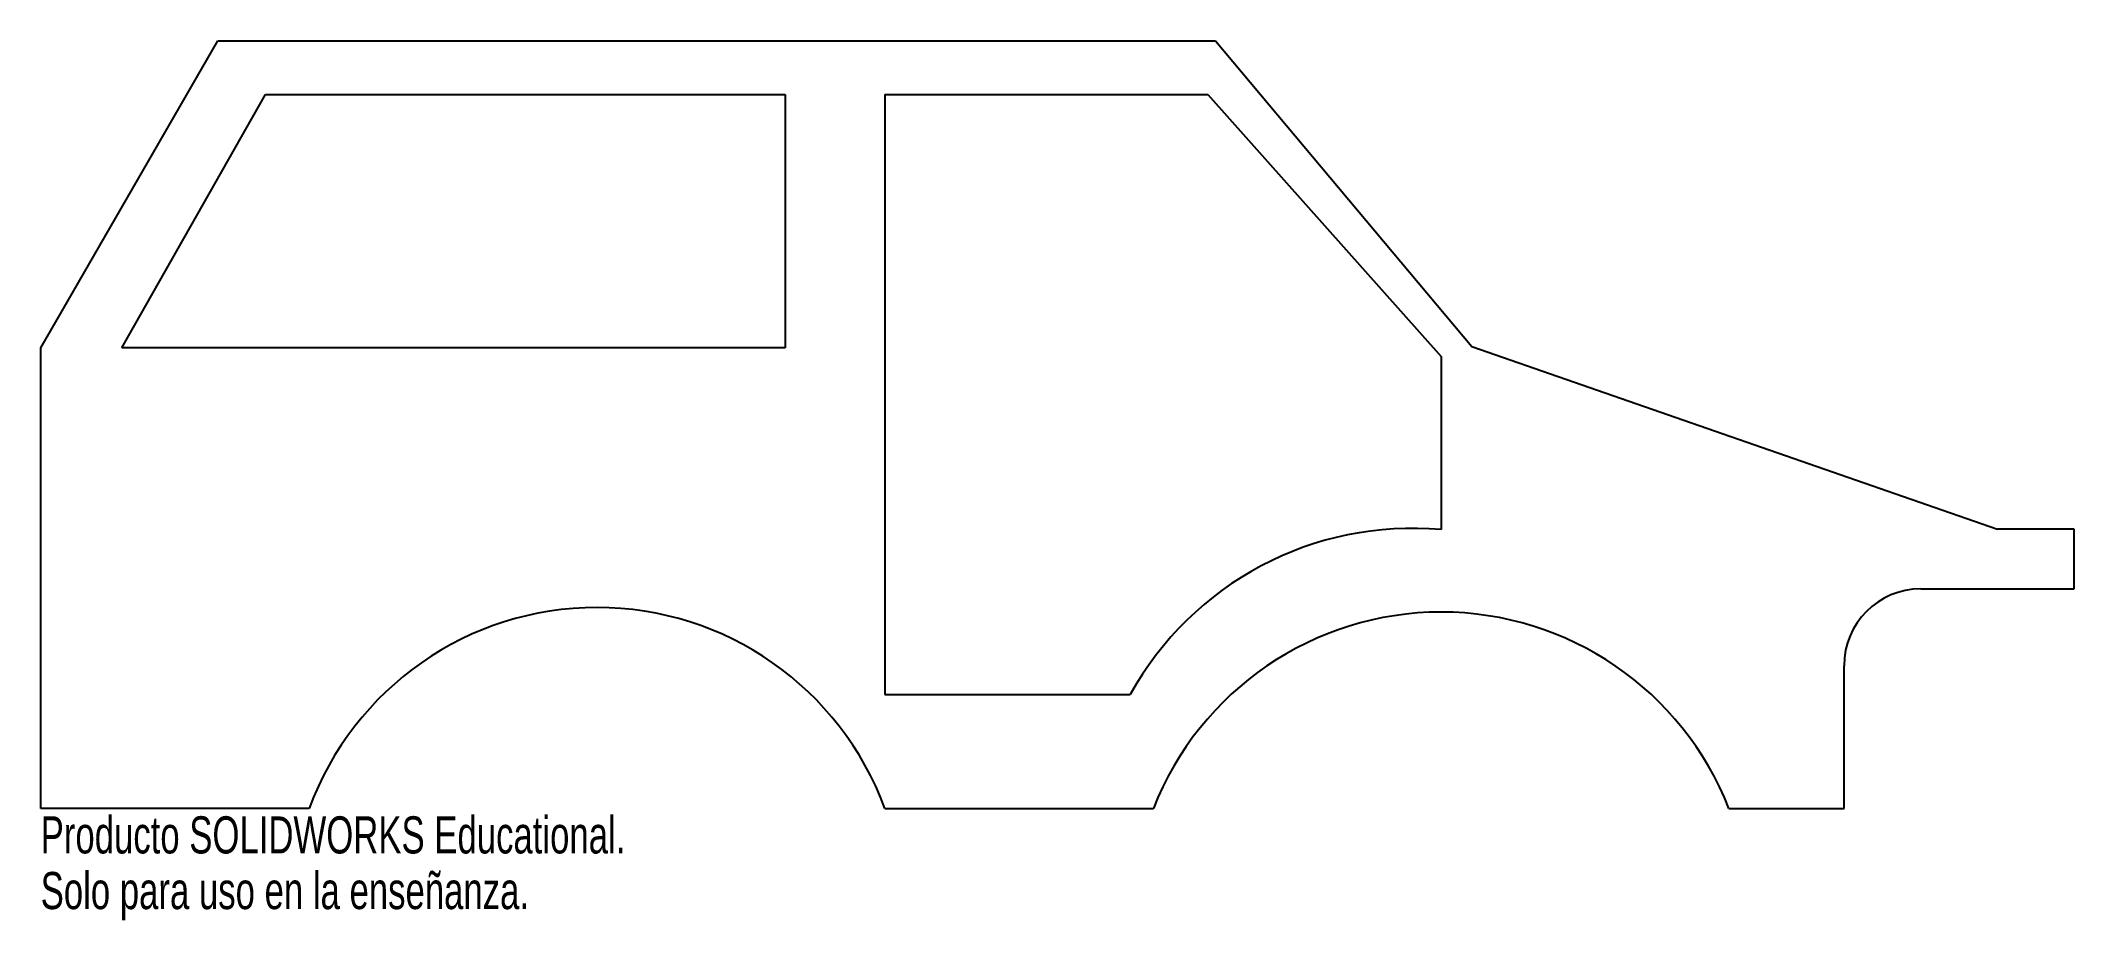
# Model space of a CAD drawing. Header units: millimetres. Extents: x -12.8 to 13.8, y -1.5 to 10.
import ezdxf

# ---------------------------------------------------------------- set-up
doc = ezdxf.new("R2010")
doc.units = ezdxf.units.MM
doc.styles.add('SLDTEXTSTYLE0', font='TXT', dxfattribs={"width": 0.7})

msp = doc.modelspace()

# ---------------------------------------------------------------- linework, layer by layer
at = {"color": 7, "linetype": 'Continuous', "lineweight": 25}
for p, q in [((-12.75, 6), (-10.441, 10)), ((-10.441, 10), (2.559, 10)), ((2.559, 10), (5.902, 6.017)), ((-11.692, 6), (-9.821, 9.3)), ((-9.821, 9.3), (-3.049, 9.3)), ((-3.049, 9.3), (-3.049, 6)), ((-1.75, 9.3), (2.458, 9.3)), ((-1.75, 9.3), (-1.75, 1.485)), ((2.458, 9.3), (5.5, 5.886)), ((-12.75, 0), (-12.75, 6)), ((-3.049, 6), (-11.692, 6)), ((5.5, 5.886), (5.5, 3.632)), ((5.902, 6.017), (12.751, 3.64)), ((13.751, 3.64), (12.751, 3.64)), ((13.751, 2.86), (13.751, 3.64)), ((11.75, 2.86), (13.751, 2.86)), ((10.75, 0), (10.75, 1.86)), ((-1.75, 1.485), (1.447, 1.485)), ((-9.25, 0), (-12.75, 0)), ((-1.75, 0), (1.75, 0)), ((9.25, 0), (10.75, 0))]:
    msp.add_line(p, q, dxfattribs=at)
for centre, radius, start, end in [((5.124, -0.557), 4.206, 84.8712, 150.9566), ((11.75, 1.86), 1, 90, 180), ((-5.5, -1.377), 3.995, 20.1678, 159.8322), ((5.5, -1.47), 4.028, 21.401, 158.599)]:
    msp.add_arc(centre, radius, start, end, dxfattribs=at)

# ---------------------------------------------------------------- texts
at = {"color": 7, "linetype": 'Continuous', "char_height": 0.48336, "attachment_point": 1, "style": 'SLDTEXTSTYLE0'}
for s, insert in [('Producto SOLIDWORKS Educational.', (-12.75, -0.102)), ('Solo para uso en la enseñanza.', (-12.75, -0.827))]:
    msp.add_mtext(s, dxfattribs=dict(at, insert=insert))

doc.saveas('drawing.dxf')
